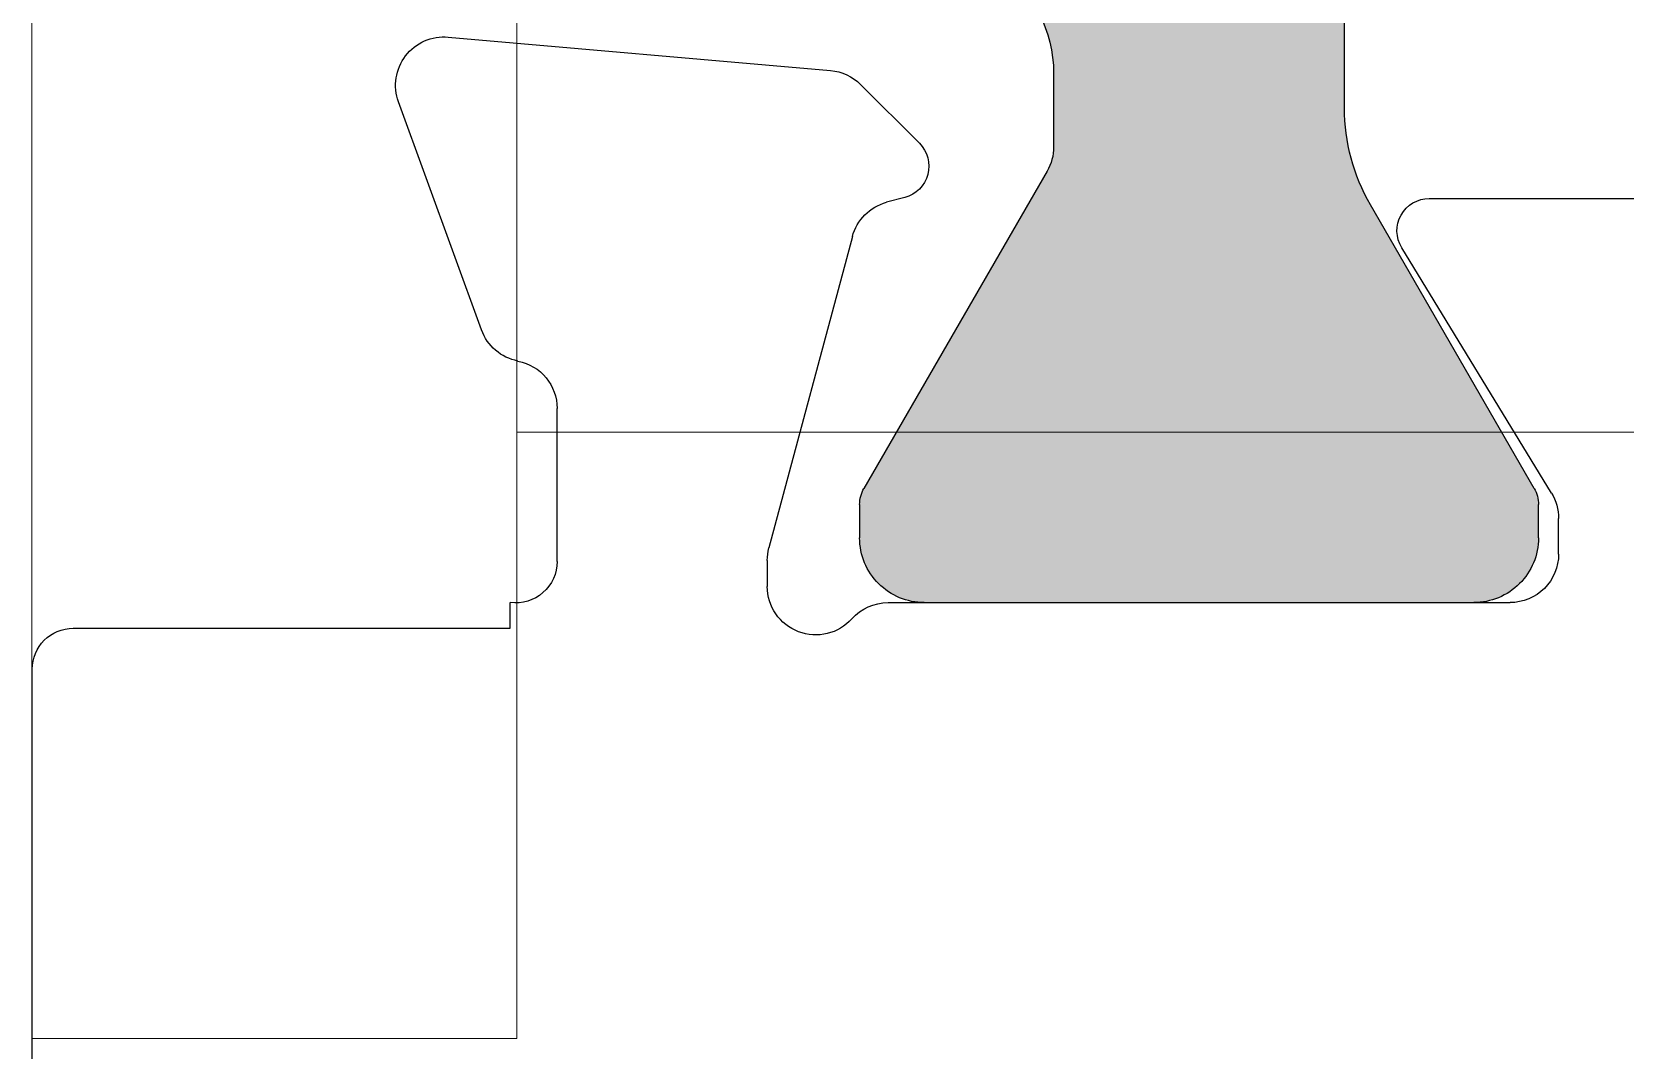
# Model space of a CAD drawing. Extents: x -82 to 113, y -82 to 93.
# Drawn here: x -3.5682 to -3.1801, y 70.0639 to 70.3119 of the extents above; entities that cross this region are included whole.
import ezdxf

# ---------------------------------------------------------------- set-up
doc = ezdxf.new("R2010")
doc.units = 0
doc.header["$MEASUREMENT"] = 0
doc.layers.get('0').update_dxf_attribs({"linetype": 'CONTINUOUS'})
doc.layers.add('I-Strut', color=7, linetype='CONTINUOUS')
doc.layers.add('VENT', color=5, linetype='CONTINUOUS')

# ---------------------------------------------------------------- blocks, each defined once
blk = doc.blocks.new('hdgh')
at = {"color": 7, "linetype": 'Continuous', "lineweight": 15}
for p, q in [((-0.1179999999999382, -0.4723132866623718), (-0.1179999999999382, 0.4725686031014078)), ((0.0001102362205358531, 0.4725686031014078), (0.0001102362205358531, -0.4723132866623718)), ((2.275700787401638, -0.3246754913867829), (0.0001102362205358531, -0.324675491386782)), ((0.0001102362205358531, -0.4723132866623718), (-0.1179999999999382, -0.4723132866623718))]:
    blk.add_line(p, q, dxfattribs=at)
blk = doc.blocks.new('25198-18.6mmX6.0mm_Std_I-Strut')
at = {"layer": 'I-Strut'}
h = blk.add_hatch(color=256, dxfattribs=at)
h.dxf.hatch_style = 1
h.paths.add_polyline_path([(0.1416084514616891, -0.005036498778142329, 0.2446984432290934), (0.1319334273263682, 0), (-0.1319334273263682, 0, 0.2446984432290932), (-0.1416084514616891, -0.005036498778142329), (-0.2113792829463875, -0.1046795726918015, -0.2446984432324435), (-0.2371793473076104, -0.1181102361001649), (-0.2551635538026721, -0.1181102360999375, -0.1316524975849352), (-0.2610690656074627, -0.116527858980902), (-0.2992125981199933, -0.09450568021679828), (-0.3383303082572257, -0.07192105973926413, 0.1316524975860375), (-0.3422673161270444, -0.07086614165996252), (-0.3503937004299473, -0.07086614165996252, 0.4142135623714035), (-0.3661417319100337, -0.086614173139958), (-0.3661417319101474, -0.1062992124900575), (-0.3661417319101474, -0.2007874013700075), (-0.3661417319101474, -0.2204724407198455, 0.4142135623648995), (-0.3503937004305585, -0.2362204721998751), (-0.3422673161271511, -0.2362204722001024, 0.1316524975949042), (-0.338330308256853, -0.2351655541207169), (-0.2992125981199933, -0.2125809336430393), (-0.2692913383081518, -0.195305886236247, -0.1316524975851423), (-0.2456692910885956, -0.1889763777601274), (-0.2140001204354727, -0.1889763777599001, 0.2446984432270878), (-0.1817500399848497, -0.172188048499519), (-0.1170455465549693, -0.07978045518040988, -0.24469844322899), (-0.08479546610401711, -0.06299212592000458), (0.08479546610401711, -0.06299212592000458, -0.2446984432292089), (0.117045546554988, -0.07978045518043653), (0.18175003998475, -0.1721880484995389, 0.2446984432273065), (0.2140001204353023, -0.1889763777599001), (0.2456692910885957, -0.1889763777601275, -0.1316524975856055), (0.2692913383082263, -0.19530588623629), (0.3383303082568625, -0.2351655541207224, 0.1316524975945482), (0.342267316127151, -0.2362204722001024), (0.3503937004304448, -0.2362204721998751, 0.4142135623648996), (0.3661417319099201, -0.2204724407199592), (0.3661417319099201, -0.2007874013700075), (0.3661417319099201, -0.1062992124900575), (0.3661417319100337, -0.08661417314013989, 0.4142135623747866), (0.3503937004299473, -0.07086614165996252), (0.3422673161269307, -0.07086614165996252, 0.1316524975875666), (0.3383303082568589, -0.07192105973934465), (0.261069065607602, -0.1165278589808872, -0.1316524975843518), (0.2551635538027288, -0.1181102360999375), (0.2371793473076103, -0.1181102361001649, -0.2446984432324437), (0.2113792829463874, -0.1046795726918015)])
for p, q in [((0.2610690656073302, -0.1165278589810441), (0.3383303082566727, -0.07192105973945218)), ((0.3422673161267085, -0.07086614165996252), (0.3503937004300042, -0.07086614165996252)), ((0.3661417319100337, -0.08661417314010578), (0.3661417319099201, -0.1062992124900575)), ((0.3661417319099201, -0.1062992124900575), (0.3661417319099201, -0.2007874013700075)), ((0.2371793473071193, -0.1181102361001649), (0.2551635538022765, -0.1181102360999375)), ((0.2456692910880065, -0.1889763777601274), (0.2140001204356849, -0.1889763777599001)), ((0.3383303082566727, -0.2351655541206128), (0.269291338307994, -0.1953058862361559)), ((0.3661417319099201, -0.2007874013700075), (0.3661417319099201, -0.2204724407199592)), ((0.3503937004300042, -0.2362204721998751), (0.3422673161267085, -0.2362204722001024))]:
    blk.add_line(p, q, dxfattribs=at)
for centre, radius, start, end in [((0.3422673161269307, -0.07874015740009704), 0.007874015740134533, 90.00000000161735, 120.0000000016033), ((0.3503937004299473, -0.08661417314004893), 0.01574803148008641, 359.9999999997931, 89.99999999979319), ((0.2371793473072121, -0.08661417314006498), 0.03149606296009991, 214.9999999999694, 269.9999999998311), ((0.2551635538025796, -0.1062992124899063), 0.01181102361003125, 269.9999999985297, 299.9999999985156), ((0.2456692910882565, -0.2362204722000556), 0.04724409443992816, 60.00000000031731, 90.00000000030322), ((0.3503937004300042, -0.2204724407199592), 0.01574803147991588, 270, 0), ((0.3422673161269307, -0.2283464564599679), 0.007874015740134528, 239.9999999983968, 269.9999999983826)]:
    blk.add_arc(centre, radius, start, end, dxfattribs=at)
blk = doc.blocks.new('3204-2_Sash_Component')
for p, q in [((0.07650000000005974, 3.622602770101253), (-0.655966140791648, 3.622602770101253)), ((-0.6659661407916388, 3.612602770101253), (-0.665966140791646, 3.506159000000025)), ((-0.7386101158536107, 3.513173596802856), (-0.7941496691793404, 3.533388341038176)), ((-0.8099539155507713, 3.521261316272216), (-0.801806721056117, 3.428138457077353)), ((-0.665966140791646, 3.506159000000025), (-0.6722161408315728, 3.506159000000025)), ((-0.6822161408319047, 3.494734077941414), (-0.7194559288510831, 3.494734077941416)), ((-0.7613547181048474, 3.422837496837134), (-0.6855279179946123, 3.443155226691147)), ((-0.6824712787858047, 3.443557640877657), (-0.6761527897962409, 3.44355764087743)), ((-0.7983926080744581, 3.420816868161182), (-0.7840729263381476, 3.406497186425099)), ((-0.7709006420392512, 3.410026689365507), (-0.7697056117241559, 3.414486603217142)), ((-0.6722161407917824, 3.414142464304973), (-0.6722161407916687, 3.262612161551601)), ((-0.6988867897031454, 3.252531771861187), (-0.7586570038075919, 3.289015666370119)), ((-0.7706323659149561, 3.282295406576281), (-0.7706323659151693, 3.160802214536855)), ((-0.6840260878062949, 3.250802214536748), (-0.6927336935570096, 3.250802214536975))]:
    blk.add_line(p, q)
for centre, radius, start, end in [((-0.6559661407916404, 3.612602770101254), 0.009999999999998455, 90.00000000004326, 180.0000000000076), ((-0.7981889089497538, 3.522290620976251), 0.01180994701494188, 70.0000000015775, 185.0000000006677), ((-0.7426493556244496, 3.502075876741507), 0.01180994701454704, 10.9042832749071, 69.99999999868372), ((-0.6822738811224267, 3.504873475333969), 0.01013956179651291, 270.3262757209355, 7.283736893484338), ((-0.719455928851191, 3.506544024956152), 0.01180994701473548, 190.9042832774691, 270.0000000005235), ((-0.6824712787840642, 3.431747693863372), 0.01180994701428518, 90.00000000844399, 105.0000000080334), ((-0.6761527897962122, 3.431747693862688), 0.0118099470147417, 311.8103148955831, 90.00000000013951), ((-0.790041714454574, 3.42916776178149), 0.01180994701547424, 185.0000000009391, 225.0000000014515), ((-0.7582980788953788, 3.411429964008608), 0.01180994701473196, 105.0000000020308, 165.000000002661), ((-0.6604061937761956, 3.414142464304788), 0.0118099470155868, 131.8103148946561, 179.9999999991016), ((-0.7785056639250875, 3.412064448838257), 0.00787329800990849, 225.000000000501, 344.9999999998677), ((-0.7627590679049581, 3.282295406576381), 0.007873298009998067, 58.60000000165491, 180.0000000007207), ((-0.6840260878063802, 3.262612161551459), 0.0118099470147115, 270.0000000004137, 6.894374694826272e-10), ((-0.6927336935575207, 3.262612161551496), 0.01180994701452143, 238.6000000026587, 270.0000000024793)]:
    blk.add_arc(centre, radius, start, end)
blk = doc.blocks.new('3204_Sash_Yoke_Assembly')
for name, p in [('3204-2_Sash_Component', (2.100040323288408, -0.6870912952189472)), ('25198-18.6mmX6.0mm_Std_I-Strut', (1.061682450586777, 2.804829324639359))]:
    blk.add_blockref(name, p)

msp = doc.modelspace()

# ---------------------------------------------------------------- block references
at = {"rotation": 359.9999338263835}
msp.add_blockref('hdgh', (-3.4502064928117, 70.53905306516126), dxfattribs=at)
at = {"layer": 'VENT', "xscale": -1, "rotation": 89.99993382638357}
msp.add_blockref('3204_Sash_Yoke_Assembly', (-0.6326024965394653, 71.6007195665582), dxfattribs=at)

doc.saveas('drawing.dxf')
